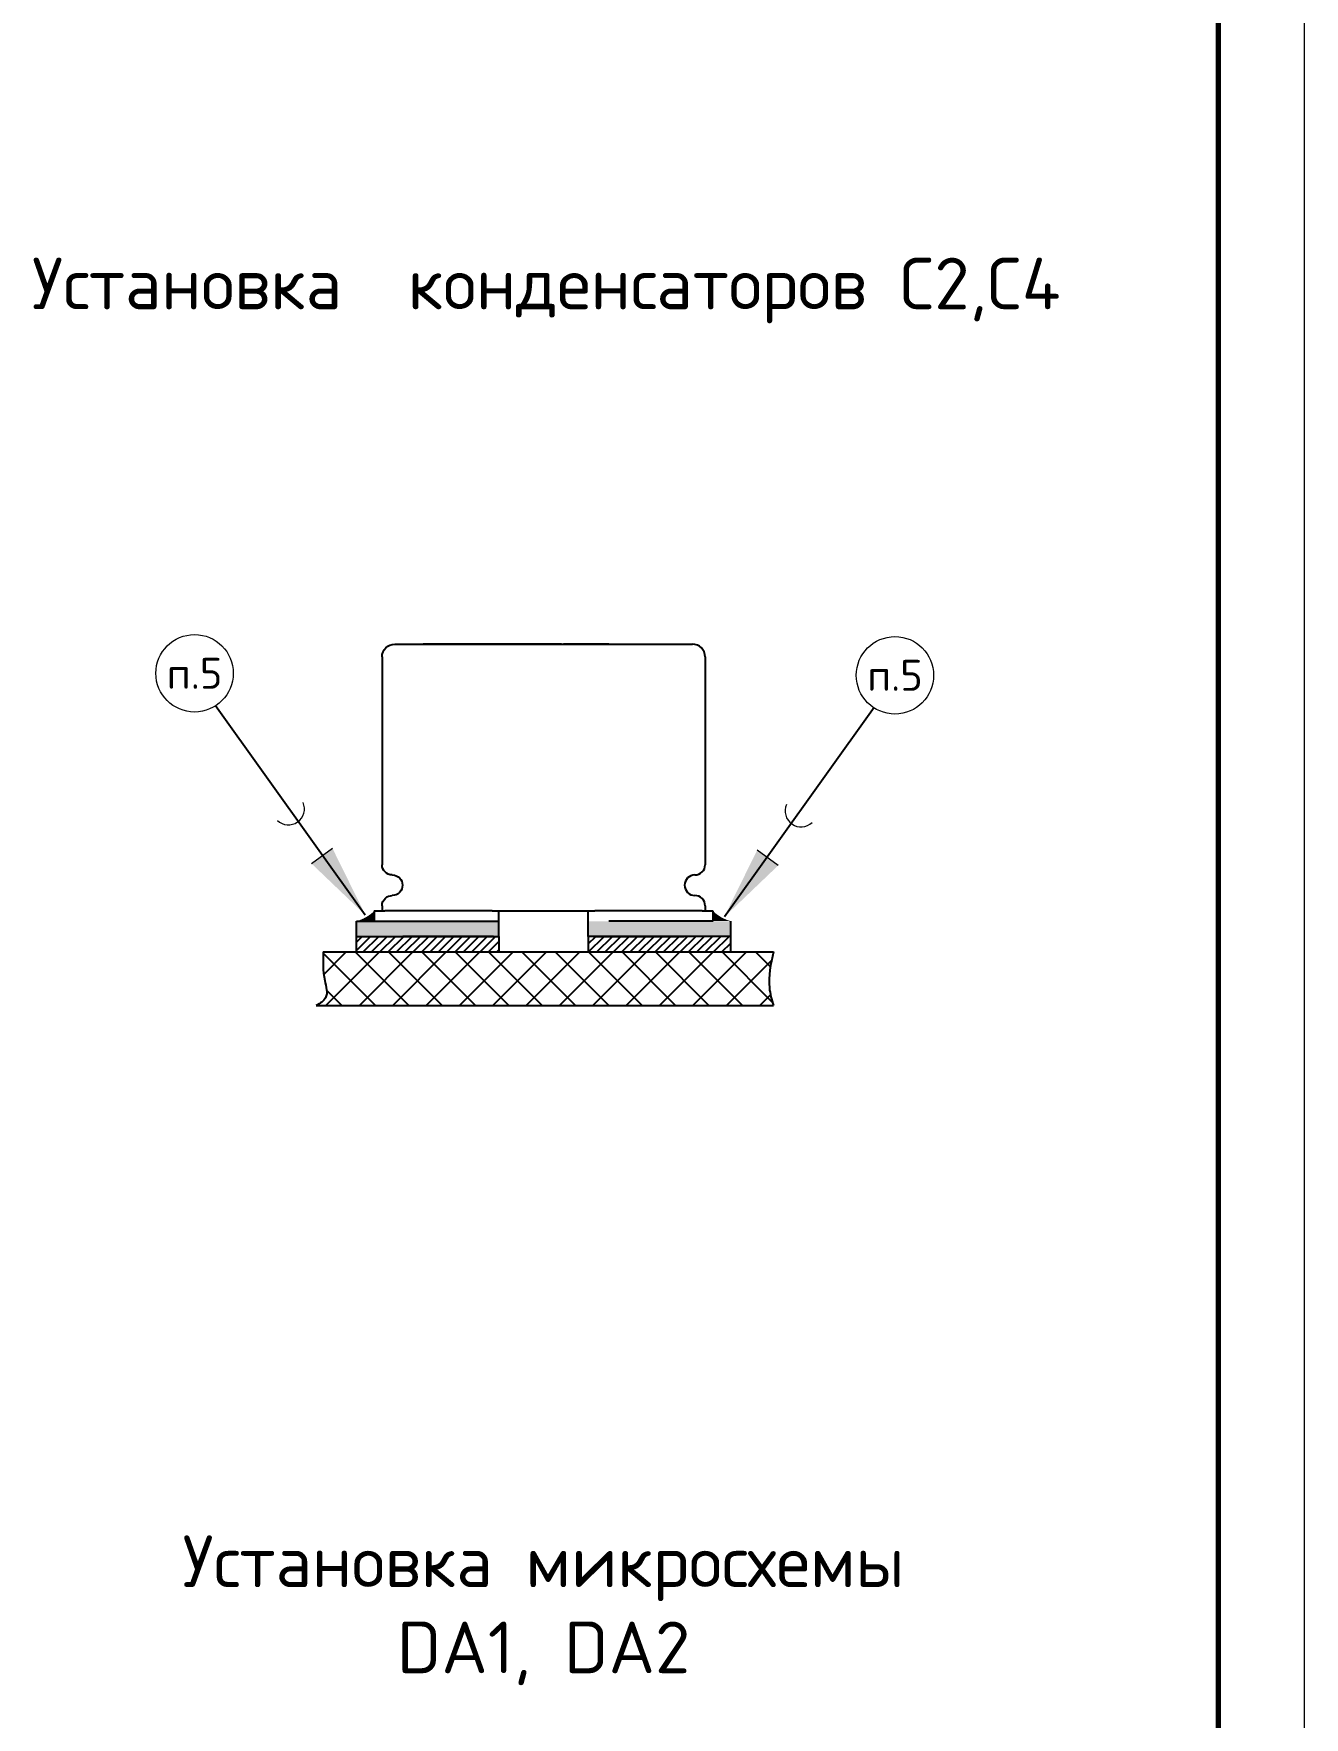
# Model space of a CAD drawing. Header units: millimetres. Extents: x -3633 to 871, y -630 to 261.
# Drawn here: x -1124.7 to -1050.8, y -354.9 to -257 of the extents above; entities that cross this region are included whole.
import ezdxf

# ---------------------------------------------------------------- set-up
doc = ezdxf.new("R2010")
doc.units = ezdxf.units.MM
for name, color, linetype, lineweight in [('border', 7, 'Continuous', 70), ('Text', 7, 'Continuous', 18), ('Размерные линии', 7, 'Continuous', 15), ('Сплошная тонкая', 7, 'Continuous', 20), ('Штриховка', 7, 'Continuous', 9)]:
    doc.layers.add(name, color=color, linetype=linetype, lineweight=lineweight)
doc.styles.add('Main', font='isocpeur.ttf', dxfattribs={"height": 3})
pattern_1 = [(45, (-7996.927328934318, -4095.801856106653), (-0.2424669152688672, 0.2424669152688671), [])]

msp = doc.modelspace()

# ---------------------------------------------------------------- hatches: boundary and pattern name
at = {"layer": 'Сплошная тонкая', "lineweight": 25}
h = msp.add_hatch(color=256, dxfattribs=at)
h.dxf.hatch_style = 1
h.paths.add_polyline_path([(-1104.863381937867, -308.589699051136), (-1105.907121467536, -308.589699051136), (-1105.907121467536, -309.4767072636309), (-1101.023487649002, -309.4767072636369), (-1097.616847631676, -309.4767072636309), (-1097.616847631676, -308.589699051136), (-1098.809692754435, -308.589699051136)])
h = msp.add_hatch(color=256, dxfattribs=at)
h.dxf.hatch_style = 1
h.paths.add_polyline_path([(-1092.427970317231, -308.589699051136), (-1091.235125194472, -308.589699051136), (-1085.181436011039, -308.589699051136), (-1084.137696481371, -308.589699051136), (-1084.137696481371, -309.4767072636309), (-1089.021330299905, -309.4767072636369), (-1092.427970317231, -309.4767072636309)])
h = msp.add_hatch(dxfattribs=at)
h.set_pattern_fill('ANSI31', color=256, scale=0.108)
h.set_pattern_definition(pattern_1)
h.paths.add_polyline_path([(-1103.199769254961, -309.4767072636369), (-1105.907121467536, -309.4767072636309), (-1105.907121467538, -310.3811095241754), (-1097.618591803491, -310.3811095241686), (-1097.618591803492, -309.4767072636296), (-1099.685474082624, -309.4767072636369)])
h = msp.add_hatch(dxfattribs=at)
h.set_pattern_fill('ANSI31', color=256, scale=0.108)
h.set_pattern_definition(pattern_1)
h.paths.add_polyline_path([(-1086.845048693946, -309.4767072636369), (-1084.137696481371, -309.4767072636309), (-1084.137696481369, -310.3811095241754), (-1092.426226145416, -310.3811095241686), (-1092.426226145416, -309.4767072636296), (-1090.359343866283, -309.4767072636369)])
h = msp.add_hatch(dxfattribs=at)
h.set_pattern_fill('ANSI37', color=256, scale=0.432)
h.set_pattern_definition([(45, (-8128.08207722754, -4100.366145962484), (-0.9698676610754686, 0.9698676610754683), []), (135, (-8128.08207722754, -4100.366145962484), (-0.9698676610754686, -0.9698676610754681), [])])
edge = h.paths.add_edge_path()
edge.add_spline(control_points=[(-1107.841655241414, -310.381109524174), (-1107.851090356974, -310.9149343743527), (-1107.866199380052, -311.7697804999298), (-1107.474017268253, -313.0450159260695), (-1108.020144603368, -313.3637141681811), (-1108.248716605436, -313.4970997187129)], knot_values=[0, 0, 0, 0, 1.662483179405935, 2.662235196201069, 3.381843076367563, 3.381843076367563, 3.381843076367563, 3.381843076367563], degree=3, periodic=0)
edge.add_line((-1108.248716605436, -313.4970997187129), (-1081.661705818401, -313.4970997187129))
edge.add_spline(control_points=[(-1081.661705818401, -313.4970997187129), (-1081.760327400701, -313.1540952703942), (-1082.054227334652, -312.1319155166921), (-1081.818399107815, -311.0800254784222), (-1081.661705818401, -310.381109524174)], knot_values=[0, 0, 0, 0, 1.059038644559871, 3.156016973433587, 3.156016973433587, 3.156016973433587, 3.156016973433587], degree=3, periodic=0)
edge.add_line((-1081.661705818401, -310.381109524174), (-1107.841655241414, -310.381109524174))
at = {"layer": 'Штриховка'}
h = msp.add_hatch(color=256, dxfattribs=at)
h.dxf.hatch_style = 1
h.paths.add_polyline_path([(-1105.378836239394, -308.2408954674902), (-1107.304016631465, -304.3432636872212), (-1107.913959471115, -304.7910887306111)])
h.paths.add_polyline_path([(-1105.378836239394, -308.2408954674902), (-1107.913959471115, -304.7910887306125), (-1108.520982627623, -305.2367701186545)])
h = msp.add_hatch(color=256, dxfattribs=at)
h.dxf.hatch_style = 1
h.paths.add_polyline_path([(-1084.529355643779, -308.3585003172716), (-1082.604175251709, -304.4608685370026), (-1081.994232412059, -304.9086935803921)])
h.paths.add_polyline_path([(-1084.529355643779, -308.3585003172716), (-1081.994232412059, -304.9086935803939), (-1081.38720925555, -305.3543749684354)])
h = msp.add_hatch(color=256, dxfattribs=at)
h.dxf.hatch_style = 1
edge = h.paths.add_edge_path()
edge.add_line((-1104.86319101282, -307.9932764702025), (-1104.863572524, -308.5885741979855))
edge.add_line((-1104.863572524, -308.5885741979855), (-1105.907121467537, -308.589699051136))
edge.add_arc((-1106.531243745771, -306.2854677186601), 2.387260072081064, 285.1554493422906, 314.3252842891519)
h = msp.add_hatch(color=256, dxfattribs=at)
h.dxf.hatch_style = 1
edge = h.paths.add_edge_path()
edge.add_line((-1085.181626936087, -307.9932764702025), (-1085.181245424907, -308.5885741979855))
edge.add_line((-1085.181245424907, -308.5885741979855), (-1084.13769648137, -308.589699051136))
edge.add_arc((-1083.513574203136, -306.2854677186601), 2.387260072081064, 225.6747157108481, 254.84455065770942, ccw=False)

# ---------------------------------------------------------------- linework, layer by layer
at = {"layer": 'border', "lineweight": 18}
msp.add_line((-1050.795204039454, -579.4498392877624), (-1050.795204039454, -159.4498392877626), dxfattribs=at)
at = {"layer": 'border', "lineweight": 70}
msp.add_line((-1055.795204039454, -164.4498392877624), (-1055.795204039454, -574.4498392877624), dxfattribs=at)
at = {"layer": 'Размерные линии'}
for p, q in [((-1108.520982627623, -305.2367701186545, -6.213156896226258e-09), (-1107.304016631465, -304.3432636872212, -6.213939085587341e-09)), ((-1081.38720925555, -305.3543749684354, -6.18191654769957e-09), (-1082.604175251709, -304.4608685370026, -6.181962335562703e-09))]:
    msp.add_line(p, q, dxfattribs=at)
for centre in [(-1115.313207766306, -294.1829875524213, -9.09073402434347e-09), (-1074.594984116868, -294.3005924022027, -9.063603737052944e-09)]:
    msp.add_circle(centre, 2.25, dxfattribs=at)
for centre, start, end in [((-1109.860262228346, -302.0608990540245, -9.092731726584661e-09), 226.9187411646309, 23.42590906544386), ((-1080.047929654827, -302.1785039038059, -9.062301793063208e-09), 156.5740909345561, 313.0812588353691)]:
    msp.add_arc(centre, 0.9329887965319963, start, end, dxfattribs=at)
at = {"layer": 'Сплошная тонкая', "linetype": 'Continuous', "lineweight": 25, "extrusion": (-2.220446049250313e-16, 1, -2.220446049250312e-16)}
for p, q in [((-1103.670536828137, -292.4862893659538, -6.19921645229591e-09), (-1089.952817160439, -292.4862893659538, -6.19921645229591e-09)), ((-1102.031008064067, -292.4862893659538, -6.19921645229591e-09), (-1102.031008064067, -292.4833072530491, -6.19921645229591e-09)), ((-1101.123324448219, -292.4833072530491, -6.19921645229591e-09), (-1102.031008064067, -292.4833072530491, -6.19921645229591e-09)), ((-1101.123324448219, -292.4862893659538, -6.19921645229591e-09), (-1101.123324448219, -292.4833072530491, -6.19921645229591e-09)), ((-1100.346138582919, -292.4833072530491, -6.19921645229591e-09), (-1101.123324448219, -292.4833072530491, -6.19921645229591e-09)), ((-1100.801430415, -292.4833072530491, -6.19921645229591e-09), (-1100.801430415, -292.4862893659538, -6.19921645229591e-09)), ((-1100.346138582919, -292.4862893659538, -6.19921645229591e-09), (-1100.346138582919, -292.4833072530491, -6.19921645229591e-09)), ((-1100.082243060936, -292.4833072530491, -6.19921645229591e-09), (-1100.346138582919, -292.4833072530491, -6.19921645229591e-09)), ((-1100.082243060936, -292.4862893659538, -6.19921645229591e-09), (-1100.082243060936, -292.4833072530491, -6.19921645229591e-09)), ((-1099.864747322601, -292.4862893659538, -6.19921645229591e-09), (-1099.864747322601, -292.4833072530491, -6.19921645229591e-09)), ((-1099.566052557775, -292.4862893659538, -6.19921645229591e-09), (-1099.566052557775, -292.4833072530491, -6.19921645229591e-09)), ((-1099.180359340397, -292.4833072530491, -6.19921645229591e-09), (-1099.180359340397, -292.4862893659538, -6.19921645229591e-09)), ((-1098.635169360685, -292.4862893659538, -6.19921645229591e-09), (-1098.635169360685, -292.4833072530491, -6.19921645229591e-09)), ((-1098.449572814242, -292.4862893659538, -6.19921645229591e-09), (-1098.449572814242, -292.4833072530491, -6.19921645229591e-09)), ((-1098.350974490554, -292.4862893659538, -6.19921645229591e-09), (-1098.350974490554, -292.4833072530491, -6.19921645229591e-09)), ((-1098.226276562204, -292.4862893659538, -6.19921645229591e-09), (-1098.226276562204, -292.4833072530491, -6.19921645229591e-09)), ((-1097.547689095222, -292.4862893659538, -6.19921645229591e-09), (-1097.547689095222, -292.4833072530491, -6.19921645229591e-09)), ((-1096.993798887138, -292.4833072530491, -6.19921645229591e-09), (-1097.324392841534, -292.4833072530491, -6.19921645229591e-09)), ((-1097.324392841534, -292.4862893659538, -6.19921645229591e-09), (-1097.324392841534, -292.4833072530491, -6.19921645229591e-09)), ((-1096.993798857608, -292.4862893659538, -6.19921645229591e-09), (-1096.993798857608, -292.4833072530491, -6.19921645229591e-09)), ((-1096.837201601613, -292.4833072530491, -6.19921645229591e-09), (-1096.993798857608, -292.4833072530491, -6.19921645229591e-09)), ((-1096.828502001498, -292.4862893659538, -6.19921645229591e-09), (-1096.828502001498, -292.4833072530491, -6.19921645229591e-09)), ((-1096.057115983715, -292.4862893659538, -6.19921645229591e-09), (-1096.057115983715, -292.4833072530491, -6.19921645229591e-09)), ((-1095.978817309198, -292.4862893659538, -6.19921645229591e-09), (-1095.978817309198, -292.4833072530491, -6.19921645229591e-09)), ((-1095.929517990963, -292.4862893659538, -6.19921645229591e-09), (-1095.929517990963, -292.4833072530491, -6.19921645229591e-09)), ((-1095.906318733948, -292.4862893659538, -6.19921645229591e-09), (-1095.906318733948, -292.4833072530491, -6.19921645229591e-09)), ((-1095.825120199626, -292.4862893659538, -6.19921645229591e-09), (-1095.825120199626, -292.4833072530491, -6.19921645229591e-09)), ((-1095.477126234319, -292.4862893659538, -6.19921645229591e-09), (-1095.477126234319, -292.4833072530491, -6.19921645229591e-09)), ((-1095.343728887974, -292.4862893659538, -6.19921645229591e-09), (-1095.343728887974, -292.4833072530491, -6.19921645229591e-09)), ((-1094.520143422272, -292.4862893659538, -6.19921645229591e-09), (-1094.520143422272, -292.4833072530491, -6.19921645229591e-09)), ((-1094.502744148291, -292.4833072530491, -6.19921645229591e-09), (-1094.502744148291, -292.4862893659538, -6.19921645229591e-09)), ((-1094.462144801016, -292.4862893659538, -6.19921645229591e-09), (-1094.462144801016, -292.4833072530491, -6.19921645229591e-09)), ((-1094.450544644468, -292.4862893659538, -6.19921645229591e-09), (-1094.450544644468, -292.4833072530491, -6.19921645229591e-09)), ((-1093.989453413447, -292.4833072530491, -6.19921645229591e-09), (-1094.363546339058, -292.4833072530491, -6.19921645229591e-09)), ((-1094.363546339058, -292.4862893659538, -6.19921645229591e-09), (-1094.363546339058, -292.4833072530491, -6.19921645229591e-09)), ((-1093.989453413447, -292.4862893659538, -6.19921645229591e-09), (-1093.989453413447, -292.4833072530491, -6.19921645229591e-09)), ((-1093.858955443124, -292.4862893659538, -6.19921645229591e-09), (-1093.858955443124, -292.4833072530491, -6.19921645229591e-09)), ((-1093.702358187143, -292.4833072530491, -6.19921645229591e-09), (-1093.858955443124, -292.4833072530491, -6.19921645229591e-09)), ((-1092.79467457649, -292.4862893659538, -6.19921645229591e-09), (-1092.79467457649, -292.4833072530491, -6.19921645229591e-09)), ((-1092.342282819847, -292.4862893659538, -6.19921645229591e-09), (-1092.342282819847, -292.4833072530491, -6.19921645229591e-09)), ((-1091.385300007802, -292.4862893659538, -6.19921645229591e-09), (-1091.385300007802, -292.4833072530491, -6.19921645229591e-09)), ((-1091.315701229998, -292.4862893659538, -6.19921645229591e-09), (-1091.315701229998, -292.4833072530491, -6.19921645229591e-09)), ((-1091.228702924588, -292.4862893659538, -6.19921645229591e-09), (-1091.228702924588, -292.4833072530491, -6.19921645229591e-09)), ((-1089.952817160429, -292.4833072530491, -6.19921645229591e-09), (-1086.374281981095, -292.4833072530491, -6.19921645229591e-09)), ((-1089.952817160439, -292.4862893659538, -6.19921645229591e-09), (-1089.952817160439, -292.4833072530491, -6.19921645229591e-09)), ((-1089.952817160429, -292.4862893659538, -6.19921645229591e-09), (-1086.374281981095, -292.4862893659538, -6.19921645229591e-09)), ((-1086.374281981095, -292.4862893659538, -6.19921645229591e-09), (-1086.374281981095, -292.4833072530491, -6.19921645229591e-09)), ((-1104.416065054304, -293.2318175921196, -6.19921645229591e-09), (-1104.416065054304, -305.3093748560054, -6.199213803647584e-09)), ((-1085.62875375493, -293.2318175921196, -6.19921645229591e-09), (-1085.62875375493, -305.3093748560054, -6.199213803647584e-09)), ((-1104.863381859659, -307.9932764702021, -6.199211154999256e-09), (-1104.244084144354, -307.9932764702021, -6.199211154999256e-09)), ((-1104.863381768409, -307.9932764702021, -6.199211154999256e-09), (-1104.863381768409, -308.5896990511351, -6.199211154999256e-09)), ((-1104.416065054304, -307.695065179736, -6.199211154999256e-09), (-1104.416065054304, -307.9932764702021, -6.199211154999256e-09)), ((-1098.004521906196, -307.9932764702021, -6.199211154999256e-09), (-1104.244084144354, -307.9932764702021, -6.199211154999256e-09)), ((-1098.004521879117, -307.9932764702021, -6.199211154999256e-09), (-1092.040296069789, -307.9932764702021, -6.199211154999256e-09)), ((-1097.616847631676, -309.47670726363, -6.199211154999256e-09), (-1097.616847631676, -307.9932764702021, -6.199211154999256e-09)), ((-1085.80073440418, -307.9932764702021, -6.199211154999256e-09), (-1092.040296096869, -307.9932764702021, -6.199211154999256e-09)), ((-1085.800734404192, -307.9932764702021, -6.199211154999256e-09), (-1085.181436688875, -307.9932764702021, -6.199211154999256e-09)), ((-1085.62875375493, -307.695065179736, -6.199211154999256e-09), (-1085.62875375493, -307.9932764702021, -6.199211154999256e-09)), ((-1085.181436454248, -307.9932764702021, -6.1992123137829e-09), (-1085.181436454248, -308.5896990511351, -6.199211982701858e-09)), ((-1105.907121467536, -308.5896990511351, -6.199211154999256e-09), (-1104.863381950898, -308.5896990511351, -6.199211154999256e-09)), ((-1105.907121467536, -309.47670726363, -6.199211154999256e-09), (-1105.907121467536, -308.5896990511351, -6.199211154999256e-09)), ((-1104.863381937867, -308.5896990511351, -6.199211154999256e-09), (-1098.809692741406, -308.5896990511351, -6.199211154999256e-09)), ((-1098.809692754435, -308.5896990511351, -6.199211154999256e-09), (-1097.626003121348, -308.5896990511351, -6.199211154999256e-09)), ((-1105.907121467536, -309.47670726363, -6.199211154999349e-09), (-1097.616847631676, -309.47670726363, -6.199211154999256e-09)), ((-1097.925483330461, -309.4767072636341, -3.330010284047743e-09), (-1103.199769254961, -309.4767072636364, -3.32793031068348e-09))]:
    msp.add_line(p, q, dxfattribs=at)
at = {"layer": 'Сплошная тонкая', "lineweight": 25}
for p, q in [((-1114.103737362545, -296.0494520338307, -1.772321582389943e-08), (-1105.396261492391, -308.2242356312613, -6.21376377316633e-09)), ((-1075.804454520629, -296.1670568836121, -1.76953536707886e-08), (-1084.511930390782, -308.3418404810427, -6.180632616406771e-09)), ((-1105.907121467536, -309.47670726363, -6.199211154999288e-09), (-1101.023487649002, -309.4767072636364, -3.329072963257342e-09)), ((-1105.907121467538, -310.381109524174, -6.199211154999348e-09), (-1105.907121467536, -309.4767072636355, -6.199211154999349e-09)), ((-1097.618591803493, -309.4767072636291, -3.330103136002066e-09), (-1097.618591803492, -310.3811095241667, -6.201718902002827e-09)), ((-1092.426226145414, -309.4767072636291, -3.331674119028947e-09), (-1092.426226145416, -310.3811095241667, -6.203289885029708e-09)), ((-1084.137696481371, -309.47670726363, -6.205797632033126e-09), (-1089.021330299905, -309.4767072636364, -3.332704291773671e-09)), ((-1084.137696481369, -310.381109524174, -6.205797632033186e-09), (-1084.137696481371, -309.4767072636355, -6.205797632033187e-09)), ((-1107.841655241414, -310.381109524174, -6.198625849586784e-09), (-1081.661705818401, -310.381109524174, -6.206546758647598e-09)), ((-1108.248716605436, -313.4970997187129, -6.198502690599938e-09), (-1081.661705818401, -313.4970997187129, -6.2065467586476e-09))]:
    msp.add_line(p, q, dxfattribs=at)
at = {"layer": 'Сплошная тонкая', "linetype": 'Continuous', "lineweight": 25, "extrusion": (2.220446049248969e-16, 1, -2.220446049251656e-16)}
for p, q in [((-1092.427970317231, -309.47670726363, -6.200781082605738e-09), (-1092.427970317231, -307.9932764702021, -6.200781082605738e-09)), ((-1085.181436011039, -308.5896990511351, -6.20516605205835e-09), (-1091.2351252075, -308.5896990511351, -6.201502888250594e-09)), ((-1084.137696481371, -309.47670726363, -6.205797632033094e-09), (-1084.137696481371, -308.5896990511351, -6.205797632033094e-09)), ((-1084.137696481371, -309.47670726363, -6.205797632033187e-09), (-1092.427970317231, -309.47670726363, -6.200781082605738e-09)), ((-1092.119334618445, -309.4767072636341, -3.331766971014489e-09), (-1086.845048693946, -309.4767072636364, -3.33287853469208e-09))]:
    msp.add_line(p, q, dxfattribs=at)
at = {"layer": 'Сплошная тонкая', "linetype": 'Continuous', "lineweight": 25, "extrusion": (4.930380657631323e-32, -2.220446049250313e-16, -1)}
for centre, radius, start, end in [((1103.670536828137, -293.2318175921196, 6.199281562838999e-09), 0.7455282261657671, 0, 90), ((1103.819642473381, -305.3093748560054, 6.199281595947104e-09), 0.5964225809326142, 270, 0), ((1103.819642473381, -306.5022200178701, 6.199279212163609e-09), 0.5964225809326142, 90, 270), ((1103.819642473381, -307.695065179736, 6.199279477028441e-09), 0.5964225809326156, 0, 48.59037789071188), ((1103.819642473381, -307.695065179736, 6.199279477028441e-09), 0.5964225809326171, 48.59037789071188, 90)]:
    msp.add_arc(centre, radius, start, end, dxfattribs=at)
at = {"layer": 'Сплошная тонкая', "linetype": 'Continuous', "lineweight": 25}
for centre, radius, start, end in [((-1086.374281981095, -293.2318175921196, -6.19921645229591e-09), 0.7455282261657671, 0, 90), ((-1086.225176335863, -306.5022200178701, -6.199211154999256e-09), 0.5964225809326142, 90, 270), ((-1086.225176335863, -305.3093748560054, -6.199213803647584e-09), 0.5964225809326142, 270, 0), ((-1086.225176335863, -307.695065179736, -6.199211154999256e-09), 0.5964225809326142, 0, 90)]:
    msp.add_arc(centre, radius, start, end, dxfattribs=at)
for points in [[(-1099.771948601691, -292.4833072530491, -6.19921645229591e-09), (-1099.934345680608, -292.4833072530491, -6.19921645229591e-09), (-1100.082243041289, -292.4833072530491, -6.19921645229591e-09), (-1100.082243060936, -292.4833072530491, -6.19921645229591e-09)], [(-1098.704767843682, -292.4833072530491, -6.19921645229591e-09), (-1099.090460881729, -292.4833072530491, -6.19921645229591e-09), (-1099.606651574864, -292.4833072530491, -6.19921645229591e-09), (-1099.771948601691, -292.4833072530491, -6.19921645229591e-09)], [(-1097.640487075024, -292.4833072530491, -6.19921645229591e-09), (-1097.808684028593, -292.4833072530491, -6.19921645229591e-09), (-1098.339374439217, -292.4833072530491, -6.19921645229591e-09), (-1098.704767843682, -292.4833072530491, -6.19921645229591e-09)], [(-1097.324392841534, -292.4833072530491, -6.19921645229591e-09), (-1097.324392820748, -292.4833072530491, -6.19921645229591e-09), (-1097.472290121715, -292.4833072530491, -6.19921645229591e-09), (-1097.640487075024, -292.4833072530491, -6.19921645229591e-09)], [(-1094.363546339058, -292.4833072530491, -6.19921645229591e-09), (-1094.407628173408, -292.4833072530491, -6.19921645229591e-09), (-1094.450544644468, -292.4833072530491, -6.19921645229591e-09)], [(-1091.228702924588, -292.4833072530491, -6.19921645229591e-09), (-1091.272784758937, -292.4833072530491, -6.19921645229591e-09), (-1091.315701229998, -292.4833072530491, -6.19921645229591e-09)]]:
    msp.add_open_spline(points, degree=2, dxfattribs=at)
for points, knots in [([(-1095.543824900439, -292.4833072530491, -6.19921645229591e-09), (-1095.969150556429, -292.4833072530491, -6.19921645229591e-09), (-1096.291044750213, -292.4833072530491, -6.19921645229591e-09), (-1096.509507481798, -292.4833072530491, -6.19921645229591e-09), (-1096.727970213385, -292.4833072530491, -6.19921645229591e-09), (-1096.837201586653, -292.4833072530491, -6.19921645229591e-09), (-1096.837201601613, -292.4833072530491, -6.19921645229591e-09)], [0, 0, 0, 0, 0.0003217942053512, 0.0003217942053512, 0.0003217942053512, 0.0006435884107023, 0.0006435884107023, 0.0006435884107023, 0.0006435884107023]), ([(-1094.450544644468, -292.4833072530491, -6.19921645229591e-09), (-1094.551076161045, -292.4833072530491, -6.19921645229591e-09), (-1094.708639981445, -292.4833072530491, -6.19921645229591e-09), (-1094.92323610568, -292.4833072530491, -6.19921645229591e-09), (-1095.137832229914, -292.4833072530491, -6.19921645229591e-09), (-1095.344695161501, -292.4833072530491, -6.19921645229591e-09), (-1095.543824900439, -292.4833072530491, -6.19921645229591e-09)], [0, 0, 0, 0, 0.0001882405810764, 0.0001882405810764, 0.0001882405810764, 0.0003764811621528, 0.0003764811621528, 0.0003764811621528, 0.0003764811621528]), ([(-1092.408981485967, -292.4833072530491, -6.19921645229591e-09), (-1092.834307141959, -292.4833072530491, -6.19921645229591e-09), (-1093.156201335741, -292.4833072530491, -6.19921645229591e-09), (-1093.374664067328, -292.4833072530491, -6.19921645229591e-09), (-1093.593126798913, -292.4833072530491, -6.19921645229591e-09), (-1093.702358172181, -292.4833072530491, -6.19921645229591e-09), (-1093.702358187143, -292.4833072530491, -6.19921645229591e-09)], [0, 0, 0, 0, 0.0003217942053512, 0.0003217942053512, 0.0003217942053512, 0.0006435884107023, 0.0006435884107023, 0.0006435884107023, 0.0006435884107023]), ([(-1091.315701229998, -292.4833072530491, -6.19921645229591e-09), (-1091.416232746563, -292.4833072530491, -6.19921645229591e-09), (-1091.573796566975, -292.4833072530491, -6.19921645229591e-09), (-1091.788392691209, -292.4833072530491, -6.19921645229591e-09), (-1092.002988815442, -292.4833072530491, -6.19921645229591e-09), (-1092.209851747029, -292.4833072530491, -6.19921645229591e-09), (-1092.408981485967, -292.4833072530491, -6.19921645229591e-09)], [0, 0, 0, 0, 0.0001882405810764, 0.0001882405810764, 0.0001882405810764, 0.0003764811621528, 0.0003764811621528, 0.0003764811621528, 0.0003764811621528])]:
    msp.add_open_spline(points, degree=3, knots=knots, dxfattribs=at)
at = {"layer": 'Сплошная тонкая', "lineweight": 25}
for points in [[(-1107.841655241414, -310.381109524174, -6.198625849586784e-09), (-1107.74367532118, -312.0407029252933, -3.282186885432498e-09), (-1107.693592240307, -313.0391996854764, -3.281986530233102e-09), (-1108.248716605436, -313.4970997187129, -6.198502690599939e-09)], [(-1081.661705818401, -310.381109524174, -6.206546758647598e-09), (-1081.897922272757, -312.464740945145, -3.303832046501893e-09), (-1081.661705818401, -313.4970997187129, -6.2065467586476e-09)]]:
    msp.add_spline(points, degree=3, dxfattribs=at)

# ---------------------------------------------------------------- texts
at = {"layer": 'Text', "char_height": 3, "attachment_point": 8, "style": 'Main'}
for s, width, insert in [('\\pxqc;Установка  конденсаторов С2,С4', 61.52478590943747, (-1094.871262054423, -273.8422046210731, -1.950498526995884e-08)), ('\\pxqc;Установка микросхемы DA1, DA2', 46.25586450264836, (-1095.022408974453, -352.996075281138, -6.199211154999256e-09))]:
    msp.add_mtext_dynamic_manual_height_columns(s, width=width, gutter_width=30, heights=[0], dxfattribs=dict(at, insert=insert))
at = {"layer": 'Размерные линии', "char_height": 1.8, "attachment_point": 5, "style": 'Main'}
for insert in [(-1115.313207766306, -294.1829875524213, -9.09073402434347e-09), (-1074.594984116868, -294.3005924022027, -9.063603737052944e-09)]:
    msp.add_mtext_dynamic_manual_height_columns('\\pxqc;п.5', width=2.166949885010763, gutter_width=27, heights=[0], dxfattribs=dict(at, insert=insert))

doc.saveas('drawing.dxf')
